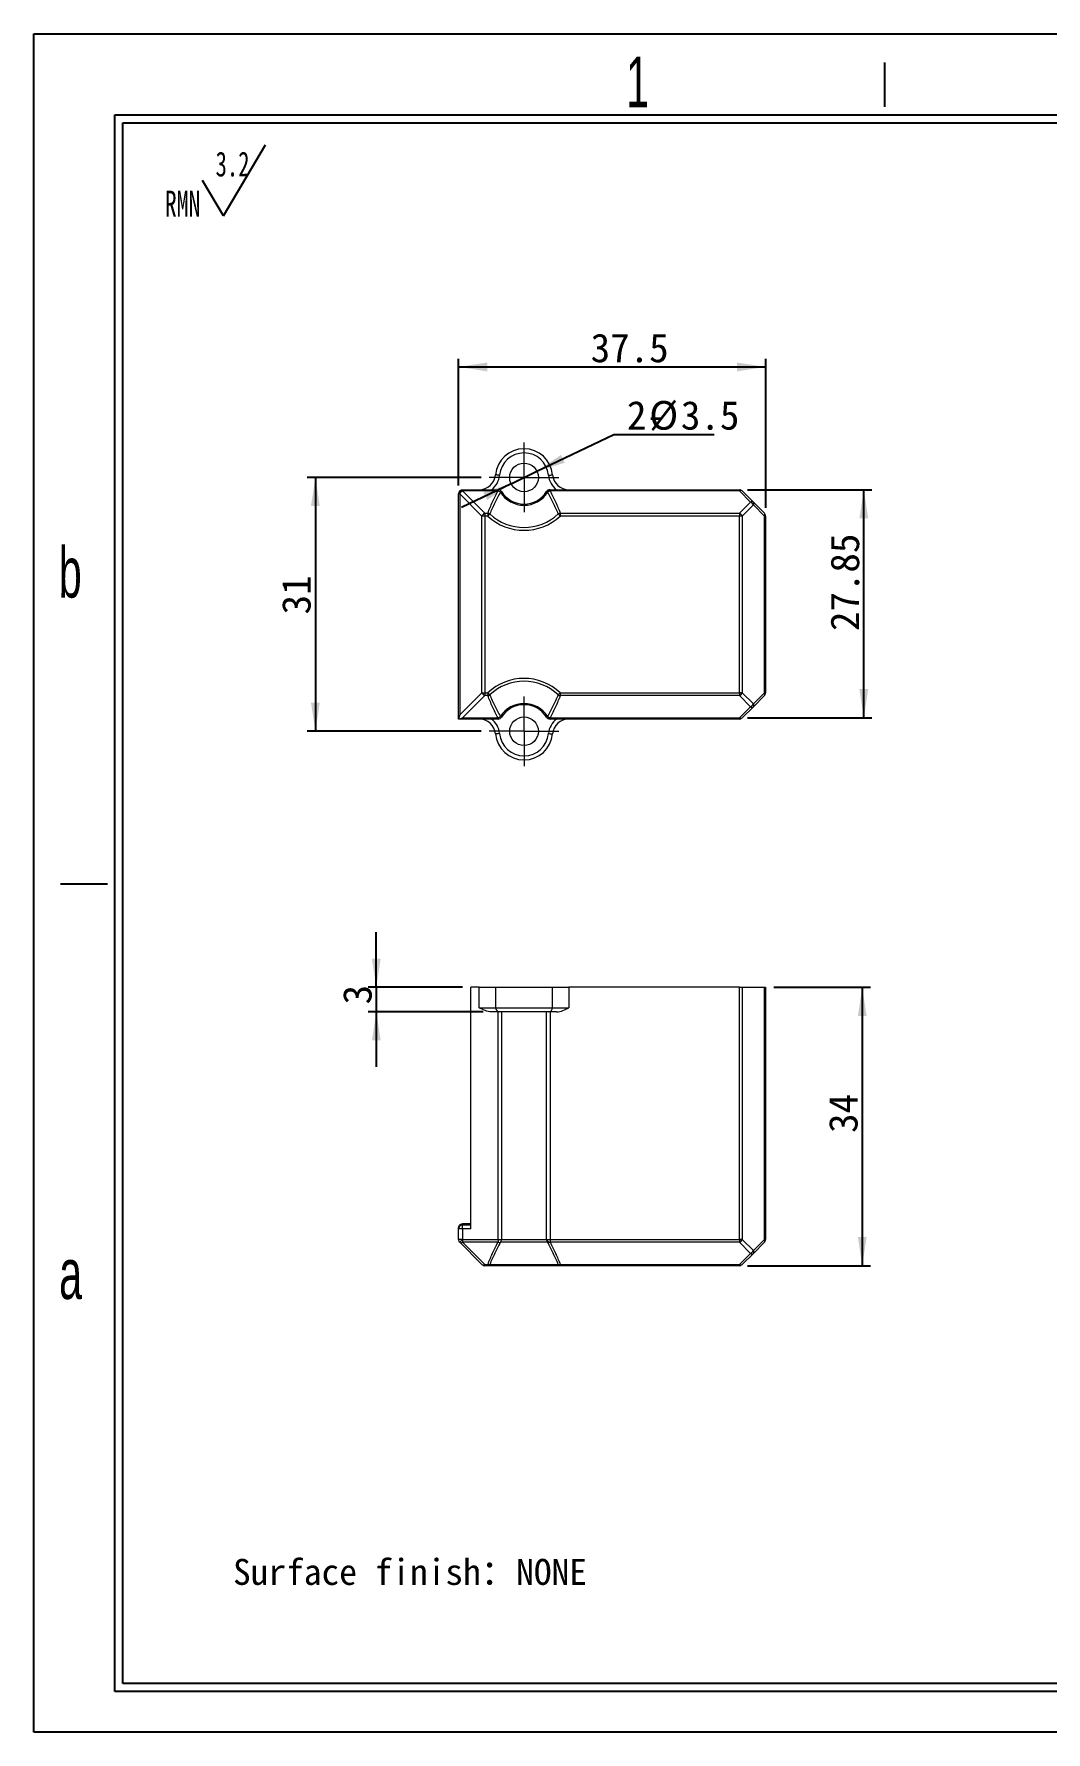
# Model space of a CAD drawing. Header units: millimetres. Extents: x 2 to 295, y 1 to 209.
# Drawn here: x 1.8 to 125.4, y 1.3 to 208.7 of the extents above; entities that cross this region are included whole.
import ezdxf

# ---------------------------------------------------------------- set-up
doc = ezdxf.new("R2010")
doc.units = ezdxf.units.MM
doc.linetypes.add('CENTER', pattern=[10.16, 6.35, -1.27, 1.27, -1.27])
doc.layers.add('DIM', color=5, linetype='Continuous')
doc.layers.add('SLD-0', color=179, linetype='Continuous')
doc.layers.add('中心线', color=1, linetype='CENTER', lineweight=15)
doc.styles.add('SLDTEXTSTYLE0', font='SIMSUN.TTC', dxfattribs={"width": 0.67})
doc.styles.add('SLDTEXTSTYLE14', font='SIMSUN.TTC')
doc.styles.add('SLDTEXTSTYLE2', font='SIMSUN.TTC', dxfattribs={"bigfont": 'bigfont'})
doc.styles.add('SLDTEXTSTYLE5', font='GOTHIC.TTF', dxfattribs={"width": 0.61171})
doc.dimstyles.new('SLDDIMSTYLE0', dxfattribs={"dimtxt": 3.5, "dimasz": 3.5, "dimexe": 0, "dimexo": 0.0625, "dimgap": 0.875, "dimtad": 2, "dimrnd": 1e-09, "dimzin": 12, "dimdsep": 46, "dimtxsty": 'SLDTEXTSTYLE0', "dimsah": 1, "dimcen": 0.09, "dimadec": 0, "dimazin": 3, "dimtfac": 1, "dimtofl": 0, "dimtmove": 0, "dimatfit": 3, "dimfxl": 0, "dimfrac": 2, "dimtolj": 1, "dimtzin": 12, "dimarcsym": 0})
doc.dimstyles.new('SLDDIMSTYLE1', dxfattribs={"dimtxt": 3.5, "dimasz": 3.5, "dimexe": 0, "dimexo": 0.0625, "dimgap": 0.875, "dimtad": 0, "dimtih": 1, "dimtoh": 1, "dimrnd": 1e-09, "dimzin": 12, "dimdsep": 46, "dimtxsty": 'SLDTEXTSTYLE0', "dimsah": 1, "dimcen": 0, "dimadec": 0, "dimazin": 3, "dimtfac": 1, "dimtmove": 0, "dimatfit": 3, "dimfxl": 0, "dimfrac": 2, "dimtolj": 1, "dimtzin": 12, "dimarcsym": 0})
doc.dimstyles.new('SLDDIMSTYLE2', dxfattribs={"dimtxt": 3.5, "dimasz": 3.5, "dimexe": 0, "dimexo": 0.0625, "dimgap": 0.875, "dimtad": 2, "dimrnd": 1e-09, "dimzin": 12, "dimdsep": 46, "dimtxsty": 'SLDTEXTSTYLE0', "dimsah": 1, "dimcen": 0.09, "dimadec": 0, "dimazin": 3, "dimtfac": 1, "dimtmove": 0, "dimatfit": 0, "dimfxl": 0, "dimfrac": 2, "dimtolj": 1, "dimtzin": 12, "dimarcsym": 0})

# ---------------------------------------------------------------- blocks, each defined once
blk = doc.blocks.new('SW_NOTE_0')
at = {"layer": 'SLD-0', "color": 0}
for q in [(12.27, 9.26), (4.6, 4.92)]:
    blk.add_line((7.16, 0.59), q, dxfattribs=at)
at = {"layer": 'SLD-0', "color": 0, "attachment_point": 1, "style": 'SLDTEXTSTYLE0'}
for s, insert, char_height in [('3.2', (6.19, 8.45), 3.032), ('RMN', (0, 3.69), 3.175)]:
    blk.add_mtext(s, dxfattribs=dict(at, insert=insert, char_height=char_height))
blk = doc.blocks.new('_D')
at = {"layer": 'DIM'}
for p, q in [((56.4, 154.51), (35.17, 154.51)), ((36.17, 154.51), (36.17, 123.51)), ((56.4, 123.51), (35.17, 123.51))]:
    blk.add_line(p, q, dxfattribs=at)
for points in [[(36.17, 154.51), (35.63, 151.01), (36.71, 151.01)], [(36.17, 123.51), (36.71, 127.01), (35.63, 127.01)]]:
    blk.add_solid(points, dxfattribs=at)
at = {"layer": 'DIM', "insert": (32.09, 137.79), "char_height": 3.5, "attachment_point": 1, "rotation": 90, "style": 'SLDTEXTSTYLE14'}
blk.add_mtext('31', dxfattribs=at)
blk = doc.blocks.new('_D_1')
at = {"layer": 'DIM'}
for p, q in [((53.65, 153.51), (53.65, 169.01)), ((53.65, 168.01), (91.15, 168.01)), ((91.15, 150.8), (91.15, 169.01))]:
    blk.add_line(p, q, dxfattribs=at)
for points in [[(53.65, 168.01), (57.15, 167.47), (57.15, 168.55)], [(91.15, 168.01), (87.65, 168.55), (87.65, 167.47)]]:
    blk.add_solid(points, dxfattribs=at)
at = {"layer": 'DIM', "insert": (69.78, 172.08), "char_height": 3.5, "attachment_point": 1, "style": 'SLDTEXTSTYLE14'}
blk.add_mtext('37.5', dxfattribs=at)
blk = doc.blocks.new('_D_2')
at = {"layer": 'DIM'}
for p, q in [((88.94, 153.01), (104.13, 153.01)), ((103.13, 125.16), (103.13, 153.01)), ((88.94, 125.16), (104.13, 125.16))]:
    blk.add_line(p, q, dxfattribs=at)
for points in [[(103.13, 153.01), (102.59, 149.51), (103.67, 149.51)], [(103.13, 125.16), (103.67, 128.66), (102.59, 128.66)]]:
    blk.add_solid(points, dxfattribs=at)
at = {"layer": 'DIM', "insert": (99.06, 135.75), "char_height": 3.5, "attachment_point": 1, "rotation": 90, "style": 'SLDTEXTSTYLE14'}
blk.add_mtext('27.85', dxfattribs=at)
blk = doc.blocks.new('_D_3')
at = {"layer": 'DIM'}
for p, q in [((63.22, 155.27), (72.62, 159.77)), ((72.62, 159.77), (84.88, 159.77)), ((60.07, 153.75), (54, 150.84)), ((60.07, 153.75), (63.22, 155.27))]:
    blk.add_line(p, q, dxfattribs=at)
for points in [[(63.22, 155.27), (66.61, 156.3), (66.15, 157.27)], [(60.07, 153.75), (56.68, 152.73), (57.14, 151.75)]]:
    blk.add_solid(points, dxfattribs=at)
at = {"layer": 'DIM', "char_height": 3.5, "attachment_point": 1, "style": 'SLDTEXTSTYLE14'}
for s, insert in [('%%c', (76.93, 163.85)), ('2-', (74.21, 163.85)), ('3.5', (80.8, 163.85))]:
    blk.add_mtext(s, dxfattribs=dict(at, insert=insert))
blk = doc.blocks.new('SW_CENTERMARKSYMBOL_0')
at = {"layer": '中心线', "color": 0}
for p, q in [((0, 2.5), (0, 4.25)), ((0, 0), (0, 2.5)), ((-2.5, 0), (-4.25, 0)), ((0, 0), (-2.5, 0)), ((0, 0), (0, -2.5)), ((0, 0), (2.5, 0)), ((2.5, 0), (4.25, 0)), ((0, -2.5), (0, -4.25))]:
    blk.add_line(p, q, dxfattribs=at)
blk = doc.blocks.new('SW_CENTERMARKSYMBOL_1')
at = {"layer": '中心线', "color": 0}
for p, q in [((0, 2.5), (0, 4.25)), ((0, 0), (0, 2.5)), ((-2.5, 0), (-4.25, 0)), ((0, 0), (-2.5, 0)), ((0, 0), (0, -2.5)), ((0, 0), (2.5, 0)), ((2.5, 0), (4.25, 0)), ((0, -2.5), (0, -4.25))]:
    blk.add_line(p, q, dxfattribs=at)
blk = doc.blocks.new('_D_5')
at = {"layer": 'DIM'}
for p, q in [((92.15, 92.25), (103.94, 92.25)), ((102.94, 92.25), (102.94, 58.25)), ((88.94, 58.25), (103.94, 58.25))]:
    blk.add_line(p, q, dxfattribs=at)
for points in [[(102.94, 92.25), (102.41, 88.75), (103.48, 88.75)], [(102.94, 58.25), (103.48, 61.75), (102.41, 61.75)]]:
    blk.add_solid(points, dxfattribs=at)
at = {"layer": 'DIM', "insert": (98.87, 74.46), "char_height": 3.5, "attachment_point": 1, "rotation": 90, "style": 'SLDTEXTSTYLE14'}
blk.add_mtext('34', dxfattribs=at)
blk = doc.blocks.new('_D_6')
at = {"layer": 'DIM'}
for p, q in [((43.61, 92.25), (43.61, 98.98)), ((54.15, 92.25), (42.61, 92.25)), ((43.61, 92.25), (43.61, 89.25)), ((56.67, 89.25), (42.61, 89.25)), ((43.61, 89.25), (43.61, 82.52))]:
    blk.add_line(p, q, dxfattribs=at)
for points in [[(43.61, 92.25), (44.15, 95.75), (43.07, 95.75)], [(43.61, 89.25), (43.07, 85.75), (44.15, 85.75)]]:
    blk.add_solid(points, dxfattribs=at)
at = {"layer": 'DIM', "insert": (39.54, 90.16), "char_height": 3.5, "attachment_point": 1, "rotation": 90, "style": 'SLDTEXTSTYLE14'}
blk.add_mtext('3', dxfattribs=at)

msp = doc.modelspace()

# ---------------------------------------------------------------- linework, layer by layer
at = {"color": 7, "linetype": 'Continuous', "lineweight": 15}
for p, q in [((53.645, 125.011), (53.645, 152.511)), ((53.792, 152.511), (53.645, 152.511)), ((56.499, 149.804), (53.792, 152.511)), ((53.792, 152.511), (53.792, 125.511)), ((54.145, 153.011), (54.145, 152.864)), ((54.145, 153.011), (58.473, 153.011)), ((54.145, 152.864), (56.852, 150.157)), ((58.473, 152.864), (54.145, 152.864)), ((58.473, 153.011), (58.473, 152.864)), ((64.817, 153.011), (64.817, 152.864)), ((64.817, 153.011), (87.938, 153.011)), ((87.938, 152.864), (64.817, 152.864)), ((87.938, 153.011), (87.938, 152.864)), ((89.292, 151.511), (87.938, 152.864)), ((87.938, 150.157), (89.292, 151.511)), ((88.292, 152.864), (89.645, 151.511)), ((89.645, 151.511), (90.999, 150.157)), ((56.852, 149.804), (56.499, 149.804)), ((56.499, 128.218), (56.499, 149.804)), ((56.852, 150.157), (56.852, 149.804)), ((56.852, 150.157), (57.225, 150.157)), ((56.852, 149.804), (56.852, 128.218)), ((57.225, 149.804), (56.852, 149.804)), ((57.225, 150.157), (57.225, 149.804)), ((66.065, 150.157), (66.065, 149.804)), ((66.065, 150.157), (87.938, 150.157)), ((87.938, 149.804), (66.065, 149.804)), ((87.938, 150.157), (87.938, 149.804)), ((87.938, 128.218), (87.938, 149.804)), ((88.292, 149.804), (87.938, 149.804)), ((89.645, 151.157), (88.292, 149.804)), ((88.292, 149.804), (88.292, 128.218)), ((90.999, 149.804), (89.645, 151.157)), ((90.999, 128.218), (90.999, 149.804)), ((91.145, 149.804), (90.999, 149.804)), ((91.145, 149.804), (91.145, 128.218)), ((53.792, 125.511), (56.499, 128.218)), ((56.852, 127.864), (54.145, 125.157)), ((56.499, 128.218), (56.852, 128.218)), ((56.852, 128.218), (57.225, 128.218)), ((56.852, 128.218), (56.852, 127.864)), ((57.225, 127.864), (56.852, 127.864)), ((57.225, 128.218), (57.225, 127.864)), ((66.065, 128.218), (87.938, 128.218)), ((66.065, 128.218), (66.065, 127.864)), ((87.938, 127.864), (66.065, 127.864)), ((88.292, 128.218), (87.938, 128.218)), ((87.938, 128.218), (87.938, 127.864)), ((89.292, 126.511), (87.938, 127.864)), ((87.938, 125.157), (89.292, 126.511)), ((88.292, 128.218), (89.645, 126.864)), ((89.645, 126.511), (88.292, 125.157)), ((89.645, 126.864), (90.999, 128.218)), ((90.999, 127.864), (89.645, 126.511)), ((91.145, 128.218), (90.999, 128.218)), ((58.473, 125.011), (53.645, 125.011)), ((54.145, 125.157), (58.473, 125.157)), ((58.473, 125.157), (58.473, 125.011)), ((64.817, 125.157), (87.938, 125.157)), ((64.817, 125.011), (64.817, 125.157)), ((87.938, 125.011), (64.817, 125.011)), ((87.938, 125.011), (87.938, 125.157)), ((55.145, 62.75), (55.145, 92.25)), ((56.168, 92.25), (55.145, 92.25)), ((56.168, 89.75), (56.168, 92.25)), ((56.168, 92.25), (58.16, 92.25)), ((58.16, 92.25), (58.16, 89.75)), ((58.16, 92.25), (65.131, 92.25)), ((65.131, 89.75), (65.131, 92.25)), ((65.131, 92.25), (67.122, 92.25)), ((67.122, 92.25), (67.122, 89.75)), ((87.938, 92.25), (67.122, 92.25)), ((87.938, 61.458), (87.938, 92.25)), ((87.938, 92.25), (88.292, 92.25)), ((88.292, 92.25), (88.292, 61.458)), ((88.292, 92.25), (90.999, 92.25)), ((90.999, 61.458), (90.999, 92.25)), ((90.999, 92.25), (91.145, 92.25)), ((91.145, 92.25), (91.145, 61.458)), ((56.168, 89.75), (58.16, 89.75)), ((58.658, 89.25), (57.668, 89.25)), ((58.16, 89.75), (65.131, 89.75)), ((58.473, 61.458), (58.473, 89.25)), ((64.633, 89.25), (58.658, 89.25)), ((58.896, 89.25), (58.896, 61.458)), ((64.394, 61.458), (64.394, 89.25)), ((65.622, 89.25), (64.633, 89.25)), ((64.817, 89.25), (64.817, 61.458)), ((65.131, 89.75), (67.122, 89.75)), ((53.645, 62.806), (53.645, 62.75)), ((54.145, 62.75), (53.645, 62.75)), ((53.645, 61.458), (53.645, 62.75)), ((54.145, 63.373), (54.145, 63.25)), ((55.145, 63.373), (54.145, 63.373)), ((54.145, 62.75), (54.145, 63.25)), ((54.145, 63.25), (55.145, 63.25)), ((55.145, 62.75), (54.145, 62.75)), ((54.145, 62.75), (54.145, 61.458)), ((54.145, 61.458), (53.645, 61.458)), ((56.499, 58.397), (53.792, 61.104)), ((54.145, 61.458), (58.473, 61.458)), ((54.145, 61.458), (54.145, 61.104)), ((58.473, 61.104), (54.145, 61.104)), ((54.145, 61.104), (56.852, 58.397)), ((58.473, 61.458), (58.896, 61.458)), ((58.473, 61.458), (58.473, 61.104)), ((64.518, 61.104), (58.772, 61.104)), ((58.896, 61.458), (64.394, 61.458)), ((64.394, 61.458), (64.817, 61.458)), ((64.817, 61.458), (87.938, 61.458)), ((64.817, 61.458), (64.817, 61.104)), ((87.938, 61.104), (64.817, 61.104)), ((88.292, 61.458), (87.938, 61.458)), ((87.938, 61.458), (87.938, 61.104)), ((89.292, 59.75), (87.938, 61.104)), ((88.292, 61.458), (89.645, 60.104)), ((89.645, 60.104), (90.999, 61.458)), ((90.999, 61.104), (89.645, 59.75)), ((91.145, 61.458), (90.999, 61.458)), ((56.852, 58.397), (57.225, 58.397)), ((56.852, 58.397), (56.852, 58.25)), ((57.225, 58.25), (56.852, 58.25)), ((57.225, 58.397), (57.225, 58.25)), ((66.065, 58.25), (57.225, 58.25)), ((57.467, 58.397), (65.823, 58.397)), ((66.065, 58.397), (87.938, 58.397)), ((66.065, 58.397), (66.065, 58.25)), ((87.938, 58.25), (66.065, 58.25)), ((87.938, 58.397), (89.292, 59.75)), ((87.938, 58.397), (87.938, 58.25)), ((89.645, 59.75), (88.292, 58.397))]:
    msp.add_line(p, q, dxfattribs=at)
at = {"color": 7, "linetype": 'Continuous', "lineweight": 15, "flags": 128}
for points in [[(58.658, 154.783), (58.561, 154.792), (58.467, 154.801), (58.381, 154.809), (58.306, 154.816), (58.244, 154.821), (58.198, 154.825), (58.169, 154.828), (58.16, 154.829)], [(64.633, 154.783), (64.73, 154.792), (64.823, 154.801), (64.909, 154.809), (64.985, 154.816), (65.047, 154.821), (65.093, 154.825), (65.121, 154.828), (65.131, 154.829)], [(58.896, 152.777), (58.894, 152.776), (58.888, 152.772), (58.878, 152.766), (58.864, 152.757), (58.846, 152.746), (58.825, 152.732), (58.8, 152.717), (58.772, 152.699)], [(64.394, 152.777), (64.396, 152.776), (64.403, 152.772), (64.413, 152.766), (64.427, 152.757), (64.444, 152.746), (64.466, 152.732), (64.49, 152.717), (64.518, 152.699)], [(57.467, 150.061), (57.442, 150.035), (57.415, 150.006), (57.386, 149.975), (57.356, 149.943), (57.324, 149.909), (57.292, 149.875), (57.259, 149.839), (57.225, 149.804)], [(66.065, 149.804), (66.032, 149.839), (65.999, 149.875), (65.966, 149.909), (65.934, 149.943), (65.904, 149.975), (65.875, 150.006), (65.848, 150.035), (65.823, 150.061)], [(57.225, 128.218), (57.259, 128.182), (57.292, 128.147), (57.324, 128.112), (57.356, 128.078), (57.386, 128.046), (57.415, 128.015), (57.442, 127.987), (57.467, 127.96)], [(65.823, 127.96), (65.848, 127.987), (65.875, 128.015), (65.904, 128.046), (65.934, 128.078), (65.966, 128.112), (65.999, 128.147), (66.032, 128.182), (66.065, 128.218)], [(53.645, 125.011), (53.647, 125.013), (53.653, 125.018), (53.662, 125.028)], [(58.772, 125.322), (58.8, 125.305), (58.825, 125.289), (58.846, 125.276), (58.864, 125.264), (58.878, 125.256), (58.888, 125.249), (58.894, 125.245), (58.896, 125.244)], [(64.518, 125.322), (64.49, 125.305), (64.466, 125.289), (64.444, 125.276), (64.427, 125.264), (64.413, 125.256), (64.403, 125.249), (64.396, 125.245), (64.394, 125.244)], [(58.658, 123.238), (58.561, 123.229), (58.467, 123.221), (58.381, 123.213), (58.306, 123.206), (58.244, 123.2), (58.198, 123.196), (58.169, 123.193), (58.16, 123.193)], [(64.633, 123.238), (64.73, 123.229), (64.823, 123.221), (64.909, 123.213), (64.985, 123.206), (65.047, 123.2), (65.093, 123.196), (65.121, 123.193), (65.131, 123.193)], [(54.145, 61.458), (54.076, 61.389), (54.01, 61.322), (53.949, 61.261), (53.895, 61.208), (53.851, 61.164), (53.819, 61.131), (53.798, 61.111), (53.792, 61.104)]]:
    msp.add_lwpolyline(points, dxfattribs=at)
at = {"color": 7, "linetype": 'Continuous', "lineweight": 15}
for centre in [(61.645, 154.511), (61.645, 123.511)]:
    msp.add_circle(centre, 1.75, dxfattribs=at)
for centre, radius, start, end in [((61.645, 154.511), 3.5, 5.21591, 174.78409), ((61.645, 154.511), 3, 5.21591, 174.78409), ((56.168, 155.011), 2, 270, 354.78409), ((56.168, 155.011), 2.5, 306.8699, 354.78409), ((67.122, 155.011), 2.5, 185.21591, 233.1301), ((67.122, 155.011), 2, 185.21591, 270), ((54.145, 152.511), 0.5, 90, 180), ((54.234, 152.573), 0.446, 101.42186, 188.04923), ((54.522, 152.134), 0.821, 117.27423, 152.72562), ((58.473, 152.511), 0.5, 32.23095, 90), ((58.273, 152.148), 0.744, 47.84441, 74.38625), ((61.645, 154.511), 3.396, 212.23095, 327.76905), ((61.645, 154.511), 3.25, 212.23095, 327.76905), ((64.817, 152.511), 0.5, 90, 147.76905), ((64.664, 152.538), 0.36, 64.77724, 138.4402), ((65.018, 152.148), 0.744, 105.61364, 132.15555), ((87.938, 152.511), 0.5, 45, 90), ((88.115, 152.61), 0.309, 55.14347, 124.85653), ((89.468, 151.257), 0.309, 55.14347, 124.85653), ((88.915, 150.781), 0.821, 27.27409, 62.72591), ((89.391, 151.334), 0.309, 325.14347, 34.85653), ((57.229, 149.427), 0.821, 117.27423, 152.72562), ((57.083, 149.445), 0.726, 58.0785, 78.72235), ((61.645, 154.511), 6.457, 226.80102, 313.19898), ((61.645, 154.511), 6.104, 226.80102, 313.19898), ((66.207, 149.445), 0.726, 101.27797, 121.92103), ((87.562, 149.427), 0.821, 27.27409, 62.72591), ((90.745, 149.98), 0.309, 325.14347, 34.85653), ((90.645, 149.804), 0.5, 0, 45), ((61.645, 123.511), 6.457, 46.80102, 133.19898), ((61.645, 123.511), 6.104, 46.80102, 133.19898), ((57.229, 128.594), 0.821, 207.27438, 242.72577), ((57.083, 128.577), 0.726, 281.27765, 301.9215), ((61.645, 123.511), 3.396, 32.23095, 147.76905), ((61.645, 123.511), 3.25, 32.23095, 147.76905), ((66.207, 128.577), 0.726, 238.07897, 258.72203), ((87.562, 128.594), 0.821, 297.27409, 332.72591), ((88.915, 127.241), 0.821, 297.27409, 332.72591), ((89.468, 126.765), 0.309, 235.14347, 304.85653), ((89.391, 126.688), 0.309, 325.14347, 34.85653), ((90.745, 128.041), 0.309, 325.14347, 34.85653), ((90.645, 128.218), 0.5, 315, 0), ((56.168, 123.011), 2, 5.21591, 90), ((56.168, 123.011), 2.5, 5.21591, 53.1301), ((58.273, 125.874), 0.744, 285.61375, 312.15559), ((58.473, 125.511), 0.5, 270, 327.76905), ((64.664, 125.483), 0.36, 221.5598, 295.22276), ((64.817, 125.511), 0.5, 212.23095, 270), ((65.018, 125.874), 0.744, 227.84445, 254.38636), ((67.122, 123.011), 2.5, 126.8699, 174.78409), ((67.122, 123.011), 2, 90, 174.78409), ((88.115, 125.411), 0.309, 235.14347, 304.85653), ((87.938, 125.511), 0.5, 270, 315), ((61.645, 123.511), 3.5, 185.21591, 354.78409), ((61.645, 123.511), 3, 185.21591, 354.78409), ((58.659, 89.749), 0.499, 179.88155, 269.88072), ((64.632, 89.749), 0.499, 270.11912, 0.11872), ((54.145, 62.75), 0.5, 90, 180), ((54.145, 61.458), 0.5, 180, 225), ((53.968, 61.358), 0.309, 235.14314, 304.85686), ((58.623, 61.584), 0.503, 252.71336, 287.28664), ((58.347, 61.451), 0.549, 320.7391, 0.64113), ((65.022, 61.778), 0.704, 207.0662, 253.1483), ((64.943, 61.451), 0.549, 179.35844, 219.26107), ((64.668, 61.584), 0.503, 252.71344, 287.28656), ((87.562, 61.834), 0.821, 297.2738, 332.72605), ((90.745, 61.281), 0.309, 325.14332, 34.85668), ((90.645, 61.458), 0.5, 315, 0), ((56.676, 58.651), 0.309, 235.14314, 304.85686), ((56.852, 58.75), 0.5, 225, 270), ((57.346, 58.969), 0.585, 258.06353, 281.93647), ((57.208, 58.551), 0.301, 273.19003, 329.16723), ((65.944, 58.969), 0.585, 258.06364, 281.93636), ((66.082, 58.551), 0.301, 210.83337, 266.80956), ((88.115, 58.651), 0.309, 235.14299, 304.85701), ((87.938, 58.75), 0.5, 270, 315), ((88.915, 60.48), 0.821, 297.27328, 332.72657), ((89.468, 60.004), 0.309, 235.14299, 304.85701), ((89.391, 59.927), 0.309, 325.14325, 34.85675)]:
    msp.add_arc(centre, radius, start, end, dxfattribs=at)
for major_axis, start_param, end_param in [((0.397, 0.958), 1.701696, 2.2252948), ((0.958, 0.397), 4.0578905, 4.5814893)]:
    msp.add_ellipse((54.145, 125.511), major_axis=major_axis, ratio=0.3178372, start_param=start_param, end_param=end_param, dxfattribs=at)
for points, knots in [([(57.225, 150.157), (57.406, 150.614), (57.597, 151.069), (58.009, 151.973), (58.229, 152.422), (58.473, 152.864)], [0, 0, 0, 0, 0.5, 0.5, 1, 1, 1, 1]), ([(58.772, 152.699), (58.515, 152.274), (58.284, 151.838), (57.853, 150.956), (57.655, 150.51), (57.467, 150.061)], [0, 0, 0, 0, 0.5, 0.5, 1, 1, 1, 1]), ([(65.823, 150.061), (65.636, 150.511), (65.437, 150.957), (65.007, 151.838), (64.776, 152.274), (64.518, 152.699)], [0, 0, 0, 0, 0.5, 0.5, 1, 1, 1, 1]), ([(64.817, 152.864), (65.062, 152.421), (65.282, 151.973), (65.693, 151.07), (65.884, 150.615), (66.065, 150.157)], [0, 0, 0, 0, 0.5, 0.5, 1, 1, 1, 1]), ([(58.473, 125.157), (58.229, 125.6), (58.009, 126.048), (57.597, 126.952), (57.406, 127.407), (57.225, 127.864)], [0, 0, 0, 0, 0.5, 0.5, 1, 1, 1, 1]), ([(57.467, 127.96), (57.655, 127.511), (57.853, 127.065), (58.284, 126.183), (58.515, 125.747), (58.772, 125.322)], [0, 0, 0, 0, 0.5, 0.5, 1, 1, 1, 1]), ([(64.518, 125.322), (64.776, 125.747), (65.007, 126.184), (65.437, 127.065), (65.636, 127.511), (65.823, 127.96)], [0, 0, 0, 0, 0.5, 0.5, 1, 1, 1, 1]), ([(66.065, 127.864), (65.884, 127.407), (65.693, 126.952), (65.282, 126.048), (65.062, 125.6), (64.817, 125.157)], [0, 0, 0, 0, 0.5, 0.5, 1, 1, 1, 1]), ([(57.668, 89.25), (57.399, 89.25), (57.141, 89.322), (56.644, 89.512), (56.405, 89.632), (56.168, 89.75)], [0, 0, 0, 0, 0.5, 0.5, 1, 1, 1, 1]), ([(65.622, 89.25), (65.891, 89.25), (66.149, 89.322), (66.647, 89.512), (66.886, 89.632), (67.122, 89.75)], [0, 0, 0, 0, 0.5, 0.5, 1, 1, 1, 1]), ([(53.645, 62.806), (53.645, 62.944), (53.698, 63.082), (53.831, 63.24), (53.885, 63.286), (54.006, 63.352), (54.075, 63.373), (54.145, 63.373)], [0, 0, 0, 0, 0.5, 0.5, 0.75, 0.75, 1, 1, 1, 1]), ([(57.225, 58.397), (57.406, 58.854), (57.597, 59.309), (58.009, 60.213), (58.229, 60.662), (58.473, 61.104)], [0, 0, 0, 0, 0.5, 0.5, 1, 1, 1, 1]), ([(58.772, 61.104), (58.515, 60.659), (58.284, 60.21), (57.853, 59.307), (57.655, 58.853), (57.467, 58.397)], [0, 0, 0, 0, 0.5, 0.5, 1, 1, 1, 1]), ([(65.823, 58.397), (65.636, 58.853), (65.437, 59.307), (65.007, 60.21), (64.776, 60.659), (64.518, 61.104)], [0, 0, 0, 0, 0.5, 0.5, 1, 1, 1, 1]), ([(64.817, 61.104), (65.062, 60.661), (65.282, 60.213), (65.693, 59.309), (65.884, 58.854), (66.065, 58.397)], [0, 0, 0, 0, 0.5, 0.5, 1, 1, 1, 1])]:
    msp.add_open_spline(points, degree=3, knots=knots, dxfattribs=at)
at = {"layer": 'SLD-0'}
for p, q in [((1.812, 208.674), (295.107, 208.674)), ((1.812, 1.294), (1.812, 208.674)), ((12.675, 7.219), (12.675, 197.811)), ((12.675, 197.811), (289.181, 197.811)), ((289.181, 7.219), (12.675, 7.219)), ((295.107, 1.294), (1.812, 1.294))]:
    msp.add_line(p, q, dxfattribs=at)
at = {"layer": 'SLD-0', "color": 6, "linetype": 'Continuous'}
for p, q in [((105.701, 199.786), (105.701, 205.169)), ((11.687, 6.231), (11.687, 198.799)), ((11.687, 198.799), (290.169, 198.799)), ((10.805, 104.853), (5.068, 104.853)), ((290.169, 6.231), (11.687, 6.231))]:
    msp.add_line(p, q, dxfattribs=at)

# ---------------------------------------------------------------- block references
at = {"layer": 'SLD-0'}
msp.add_blockref('SW_NOTE_0', (17.795, 185.858), dxfattribs=at)
at = {"layer": '中心线'}
for name, p in [('SW_CENTERMARKSYMBOL_0', (61.645, 154.511)), ('SW_CENTERMARKSYMBOL_1', (61.645, 123.511))]:
    msp.add_blockref(name, p, dxfattribs=at)

# ---------------------------------------------------------------- texts
at = {"color": 7, "linetype": 'Continuous', "lineweight": 0, "insert": (26.123, 22.438), "char_height": 3.175, "attachment_point": 1, "style": 'SLDTEXTSTYLE2'}
msp.add_mtext('Surface finish\\M+18146NONE', dxfattribs=at)
at = {"layer": 'SLD-0', "char_height": 6.172, "attachment_point": 1, "style": 'SLDTEXTSTYLE5'}
for s, insert in [('1', (74.111, 205.899)), ('b', (4.835, 146.019)), ('a', (4.88, 60.351))]:
    msp.add_mtext(s, dxfattribs=dict(at, insert=insert))

# ---------------------------------------------------------------- dimensions: what is measured, and where the dimension line sits
at = {"layer": 'DIM'}
dim = msp.add_linear_dim(base=(91.145, 168.011), p1=(53.645, 152.511), p2=(91.145, 149.804), dimstyle='SLDDIMSTYLE0', dxfattribs=at)
dim.commit()
dim.dimension.update_dxf_attribs({"geometry": '_D_1', "text_midpoint": (72.506, 168.011), "dimtype": 160})
dim = msp.add_diameter_dim_2p(p1=(63.223, 155.268), p2=(60.067, 153.754), text='2-<>', dimstyle='SLDDIMSTYLE1', dxfattribs=at)
dim.commit()
dim.dimension.update_dxf_attribs({"geometry": '_D_3', "text_midpoint": (79.543, 162.31), "dimtype": 163})
for base, p1, p2, dimstyle, picture, middle in [((36.167, 123.511), (57.395, 154.511), (57.395, 123.511), 'SLDDIMSTYLE0', '_D', (36.167, 139.149)), ((103.132, 153.011), (87.938, 125.157), (87.938, 153.011), 'SLDDIMSTYLE0', '_D_2', (103.132, 139.149)), ((43.61, 89.25), (55.145, 92.25), (57.668, 89.25), 'SLDDIMSTYLE2', '_D_6', (43.61, 90.841)), ((102.945, 58.25), (91.145, 92.25), (87.938, 58.25), 'SLDDIMSTYLE0', '_D_5', (102.945, 75.824))]:
    dim = msp.add_linear_dim(base=base, p1=p1, p2=p2, angle=90, dimstyle=dimstyle, dxfattribs=at)
    dim.commit()
    dim.dimension.update_dxf_attribs({"geometry": picture, "text_midpoint": middle, "dimtype": 160})

doc.saveas('drawing.dxf')
